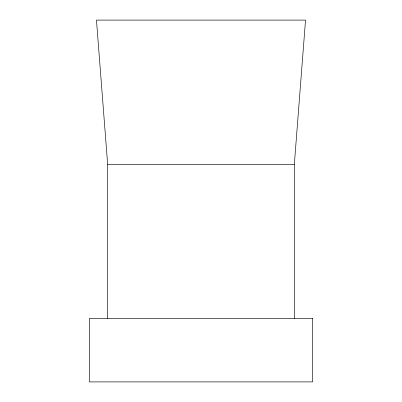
<?xml version="1.0" encoding="UTF-8"?>
<svg xmlns="http://www.w3.org/2000/svg" width="402" height="402" viewBox="0 0 402 402"><rect width="100%" height="100%" fill="white"/><g stroke="black" fill="none" stroke-linecap="round" stroke-linejoin="round"><path stroke-width="0.6" d="M294.334 318.394L294.334 164.433L305.535 20.1L96.465 20.1L107.666 164.433L107.666 318.394M107.666 164.433L294.334 164.433M312.62 318.394L89.38 318.394L89.38 381.9L312.62 381.9L312.62 318.394"/></g></svg>
